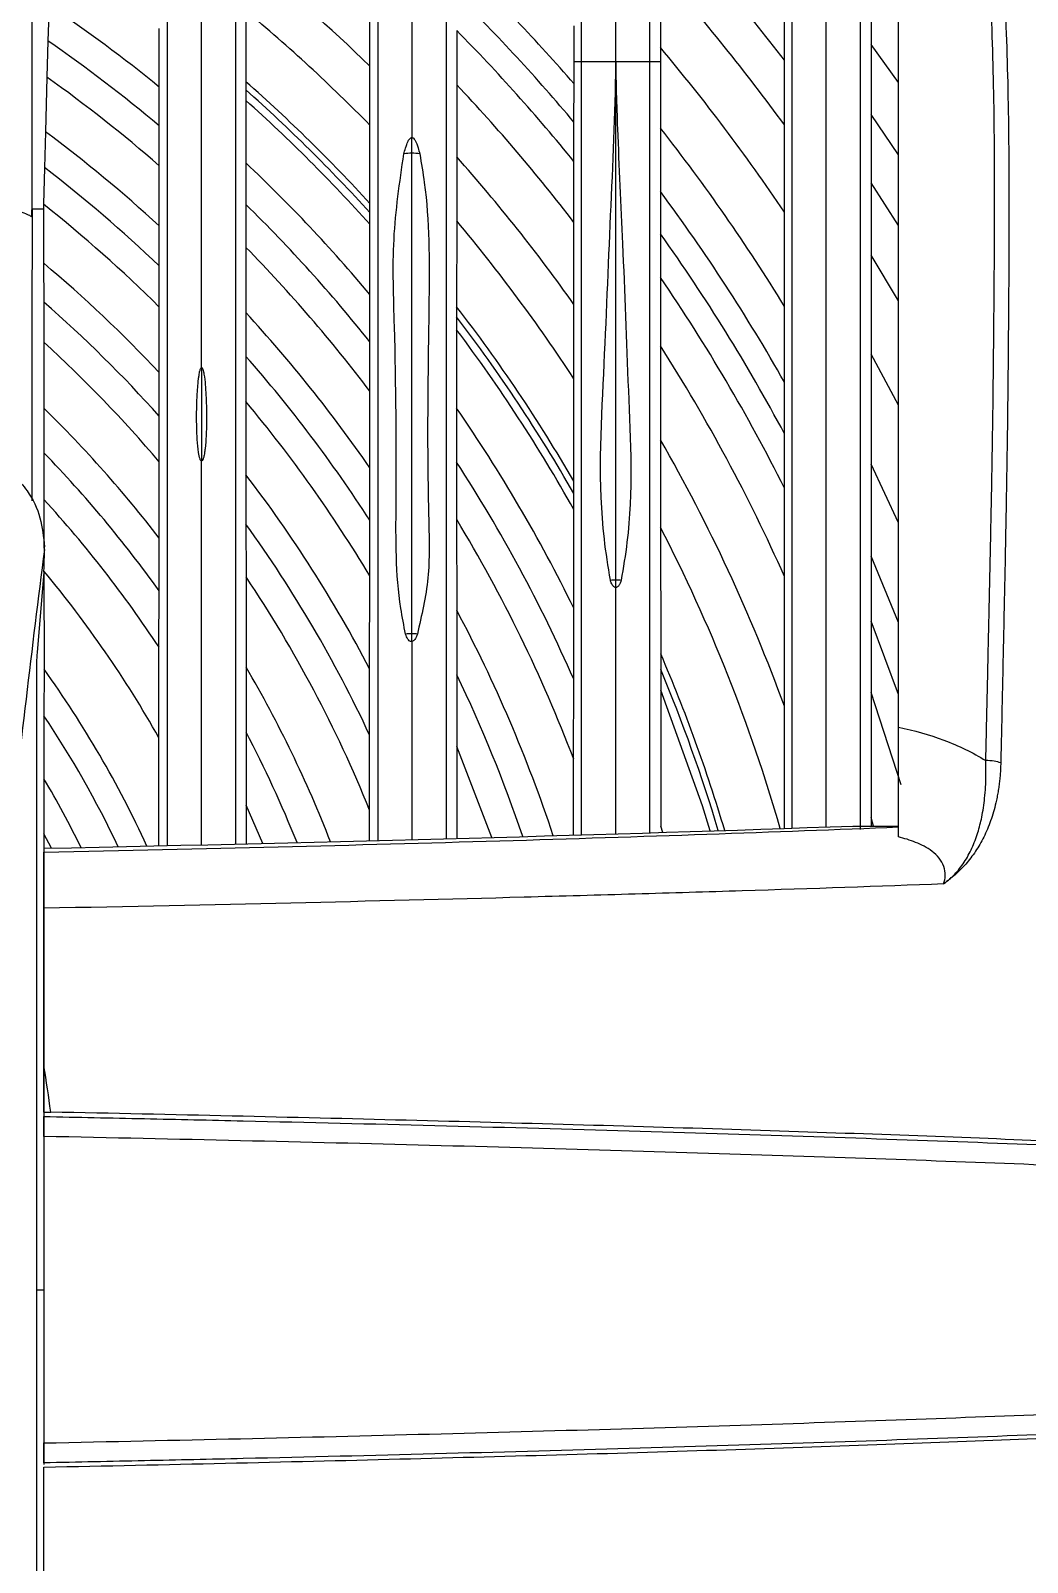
# Model space of a CAD drawing. Extents: x 9.3 to 87.2, y 1.1 to 68.8.
# Drawn here: x 82.111 to 83.627, y 26.674 to 29.003 of the extents above; entities that cross this region are included whole.
import ezdxf

# ---------------------------------------------------------------- set-up
doc = ezdxf.new("R2010")
doc.units = 0
doc.header["$MEASUREMENT"] = 0
doc.layers.add('OBJECT', color=7, linetype='CONTINUOUS')

msp = doc.modelspace()

# ---------------------------------------------------------------- linework, layer by layer
at = {"layer": 'OBJECT'}
for p, q in [((83.4309, 27.9441), (83.4309, 29.3838)), ((82.1126, 29.2182), (82.1126, 28.7231)), ((83.0688, 29.0937), (83.0687, 28.9776)), ((83.3895, 29.0838), (83.3895, 28.9822)), ((82.6267, 28.9495), (82.6267, 29.0514)), ((83.2573, 28.9581), (83.2573, 29.052)), ((82.1389, 29.0419), (82.1373, 28.9878)), ((82.4382, 29.0334), (82.4382, 28.9256)), ((82.3066, 28.9176), (82.3066, 29.0067)), ((82.7591, 29.0033), (82.759, 28.9209)), ((82.9374, 28.9558), (82.9374, 29.0105)), ((82.1373, 28.9878), (82.1357, 28.9324)), ((83.0687, 28.9776), (83.0688, 28.9558)), ((83.3895, 28.9822), (83.3895, 28.8756)), ((83.4309, 28.9247), (83.3895, 28.9822)), ((82.9489, 28.9558), (82.9374, 28.9558)), ((82.9374, 28.9223), (82.9374, 28.9558)), ((83.0009, 28.9558), (82.9489, 28.9558)), ((83.0529, 28.9558), (83.0009, 28.9558)), ((83.0009, 28.9556), (83.0009, 28.9556)), ((83.0009, 28.1678), (83.0009, 28.9556)), ((83.0688, 28.9558), (83.0529, 28.9558)), ((83.0688, 28.9558), (83.0688, 28.8549)), ((83.2573, 28.8598), (83.2573, 28.9581)), ((82.1357, 28.9324), (82.1335, 28.8496)), ((82.6268, 28.8597), (82.6267, 28.9495)), ((82.3066, 28.8585), (82.3066, 28.9176)), ((82.4382, 28.9256), (82.4383, 28.9131)), ((82.4383, 28.9131), (82.4383, 28.897)), ((82.759, 28.9209), (82.7589, 28.8114)), ((82.9373, 28.8641), (82.9374, 28.9223)), ((82.4383, 28.897), (82.4383, 28.8022)), ((82.3065, 28.7977), (82.3066, 28.8585)), ((82.6268, 28.7406), (82.6268, 28.8597)), ((82.9373, 28.8043), (82.9373, 28.8641)), ((83.2573, 28.7272), (83.2573, 28.8598)), ((83.3895, 28.8756), (83.3895, 28.7719)), ((83.4309, 28.8146), (83.3895, 28.8756)), ((82.1335, 28.8496), (82.1321, 28.7949)), ((82.6909, 28.8168), (82.6909, 28.8407)), ((83.0688, 28.8549), (83.0689, 28.7584)), ((82.6909, 28.086), (82.6909, 28.8168)), ((82.1321, 28.7949), (82.1307, 28.7392)), ((82.3065, 28.7063), (82.3065, 28.7977)), ((82.4383, 28.8022), (82.4383, 28.7389)), ((82.7589, 28.8114), (82.7589, 28.714)), ((82.9373, 28.7117), (82.9373, 28.8043)), ((83.3895, 28.7719), (83.3895, 28.662)), ((83.4309, 28.707), (83.3895, 28.7719)), ((83.0689, 28.7584), (83.0689, 28.6943)), ((82.1305, 28.7316), (82.113, 28.7316)), ((82.1307, 28.7392), (82.1305, 28.7316)), ((82.1305, 28.7316), (82.1307, 28.6495)), ((82.4383, 28.7389), (82.4383, 28.6736)), ((82.6268, 28.7266), (82.6268, 28.7406)), ((82.6268, 28.7088), (82.6268, 28.7266)), ((83.2574, 28.584), (83.2573, 28.7272)), ((82.3065, 28.6454), (82.3065, 28.7063)), ((82.6268, 28.6022), (82.6268, 28.7088)), ((82.7589, 28.714), (82.7588, 28.5835)), ((82.9372, 28.5869), (82.9373, 28.7117)), ((82.4383, 28.6736), (82.4383, 28.5745)), ((83.0689, 28.6943), (83.0689, 28.6278)), ((82.1307, 28.6495), (82.1309, 28.5905)), ((83.3895, 28.662), (83.3893, 28.5113)), ((83.4309, 28.5923), (83.3895, 28.662)), ((82.3065, 28.5829), (82.3065, 28.6454)), ((83.0689, 28.6278), (83.0689, 28.5238)), ((82.6268, 28.5302), (82.6268, 28.6022)), ((82.1309, 28.5905), (82.1309, 28.5294)), ((82.3065, 28.4833), (82.3065, 28.5829)), ((82.7588, 28.5835), (82.7588, 28.5681)), ((82.9372, 28.4739), (82.9372, 28.5869)), ((83.2575, 28.4687), (83.2574, 28.584)), ((82.4383, 28.5745), (82.4383, 28.508)), ((82.7588, 28.5681), (82.7588, 28.5483)), ((82.7588, 28.5483), (82.7588, 28.429)), ((82.1309, 28.5294), (82.1311, 28.4291)), ((82.6268, 28.4549), (82.6268, 28.5302)), ((83.0689, 28.5238), (83.0689, 28.3809)), ((83.3893, 28.5113), (83.3893, 28.3441)), ((83.4309, 28.4336), (83.3893, 28.5113)), ((82.3709, 28.4909), (82.3709, 28.3489)), ((82.4383, 28.508), (82.4383, 28.4391)), ((82.3065, 28.417), (82.3065, 28.4833)), ((82.9372, 28.3181), (82.9372, 28.4739)), ((83.2575, 28.3903), (83.2575, 28.4687)), ((82.4383, 28.4391), (82.4384, 28.3279)), ((82.6268, 28.3387), (82.6268, 28.4549)), ((82.1311, 28.4291), (82.1311, 28.3613)), ((82.3064, 28.3477), (82.3065, 28.417)), ((82.7588, 28.429), (82.7588, 28.3471)), ((83.0689, 28.3809), (83.069, 28.2477)), ((83.2575, 28.3074), (83.2575, 28.3903)), ((82.1311, 28.3613), (82.1312, 28.2902)), ((82.3064, 28.2318), (82.3064, 28.3477)), ((82.7588, 28.3471), (82.7588, 28.2601)), ((82.4384, 28.3279), (82.4384, 28.2527)), ((82.6267, 28.2589), (82.6268, 28.3387)), ((83.3893, 28.3441), (83.3893, 28.2043)), ((83.4309, 28.2551), (83.3893, 28.3441)), ((82.9371, 28.2993), (82.9372, 28.3181)), ((82.9371, 28.2751), (82.9371, 28.2993)), ((83.2574, 28.1733), (83.2575, 28.3074)), ((82.1312, 28.2902), (82.1312, 28.2162)), ((82.4384, 28.2527), (82.4385, 28.1728)), ((82.6266, 28.1745), (82.6267, 28.2589)), ((82.7588, 28.2601), (82.7589, 28.1219)), ((82.937, 28.1251), (82.9371, 28.2751)), ((82.3063, 28.1516), (82.3064, 28.2318)), ((83.069, 28.2477), (83.0692, 28.0557)), ((82.1319, 28.2142), (82.1318, 28.2182)), ((83.3893, 28.2043), (83.3894, 28.1055)), ((83.4309, 28.1032), (83.3893, 28.2043)), ((82.1311, 28.1801), (82.1207, 28.0577)), ((82.1312, 28.1811), (82.1313, 28.0322)), ((82.4385, 28.1728), (82.4386, 28.0353)), ((82.6265, 28.033), (82.6266, 28.1745)), ((83.0009, 28.1565), (83.0009, 28.1678)), ((83.2573, 27.976), (83.2574, 28.1733)), ((82.3061, 28.0656), (82.3063, 28.1516)), ((82.7589, 28.1219), (82.759, 28.0235)), ((82.9369, 28.017), (82.937, 28.1251)), ((83.3894, 28.1055), (83.3895, 27.9968)), ((83.4309, 27.9938), (83.3894, 28.1055)), ((82.6909, 28.0744), (82.6909, 28.086)), ((82.306, 27.9281), (82.3061, 28.0656)), ((83.0692, 28.0557), (83.0692, 28.0316)), ((82.1196, 28.0262), (82.1196, 26.1531)), ((82.1313, 28.0322), (82.1312, 27.9616)), ((82.4386, 28.0353), (82.4387, 27.9365)), ((82.6264, 27.9322), (82.6265, 28.033)), ((82.759, 28.0235), (82.7591, 27.915)), ((83.0692, 28.0316), (83.0692, 28.0002)), ((82.9368, 27.8954), (82.9369, 28.017)), ((83.0692, 28.0002), (83.0693, 27.7935)), ((83.3895, 27.9968), (83.3894, 27.8068)), ((83.4349, 27.8563), (83.3895, 27.9968)), ((83.2574, 27.7904), (83.2573, 27.976)), ((82.1312, 27.9616), (82.1312, 27.8655)), ((82.3059, 27.7639), (82.306, 27.9281)), ((82.4387, 27.9365), (82.4387, 27.8255)), ((82.6264, 27.8181), (82.6264, 27.9322)), ((82.7591, 27.915), (82.7591, 27.7752)), ((82.8125, 27.7764), (82.7591, 27.915)), ((82.9368, 27.78), (82.9368, 27.8954)), ((82.1312, 27.8655), (82.1311, 27.7822)), ((82.4387, 27.8255), (82.4387, 27.7669)), ((82.4639, 27.7674), (82.4387, 27.8255)), ((82.6264, 27.7717), (82.6264, 27.8181)), ((83.0722, 27.7841), (83.0693, 27.7935)), ((83.3612, 27.7938), (83.4309, 27.7938)), ((83.3894, 27.8068), (83.3894, 27.7938)), ((83.393, 27.7938), (83.3894, 27.8068)), ((82.1311, 27.7822), (82.1311, 27.76)), ((82.1425, 27.7602), (82.1311, 27.7822)), ((82.1309, 27.76), (82.1309, 27.7539)), ((82.1311, 27.7569), (82.131, 27.6622)), ((82.131, 27.6622), (82.1309, 27.5505)), ((82.1309, 27.5505), (82.1308, 27.3546)), ((82.1309, 27.3588), (82.1309, 27.4293)), ((82.1308, 27.3546), (82.1308, 27.0888)), ((82.1309, 27.3588), (82.1309, 27.3521)), ((82.1309, 27.3588), (82.1414, 27.3588)), ((82.1309, 27.3218), (82.1309, 26.8557)), ((82.1196, 27.0888), (82.1308, 27.0888)), ((82.1308, 27.0888), (82.1308, 26.823))]:
    msp.add_line(p, q, dxfattribs=at)
at = {"layer": 'OBJECT', "flags": 128}
msp.add_lwpolyline([(83.1445, 27.7864), (83.1327, 27.8245), (83.0692, 28.0002)], dxfattribs=at)
at = {"layer": 'OBJECT'}
for centre, radius, start, end in [((80.8209, 27.0888), 3.071, 37.4971, 42.946), ((80.8209, 27.0888), 2.5929, 45.858, 51.4106), ((80.8209, 27.0888), 2.8002, 40.9025, 46.1971), ((80.8209, 27.0888), 3.0121, 36.0138, 41.7301), ((80.8209, 27.0888), 2.7624, 39.9912, 45.4419), ((80.8209, 27.0888), 2.3562, 50.9098, 55.9888), ((80.8209, 27.0888), 2.5293, 44.4398, 50.2503), ((80.8209, 27.0888), 2.7243, 39.0273, 44.6484), ((80.8209, 27.0888), 2.3106, 49.9862, 55.2702), ((80.8209, 27.0888), 2.9361, 33.9196, 40.0402), ((80.8209, 27.0888), 2.2645, 48.9988, 54.5049), ((80.8209, 27.0888), 2.4474, 42.4482, 48.6361), ((80.8209, 27.0888), 2.438, 42.2062, 48.4412), ((80.8209, 27.0888), 2.667, 37.4828, 43.3891), ((80.8209, 27.0888), 2.4261, 41.8932, 48.1898), ((80.8209, 27.0888), 2.1962, 47.4335, 53.2981), ((80.8209, 27.0888), 2.8588, 31.5368, 38.1558), ((82.6908, 28.7348), 0.082, 89.9661, 98.5834), ((82.6909, 28.7347), 0.0821, 81.738, 90.0293), ((80.8209, 27.0888), 2.1518, 46.337, 52.4581), ((80.8209, 27.0888), 2.3562, 39.9632, 46.6517), ((80.8209, 27.0888), 2.5929, 35.2946, 41.6317), ((80.8209, 27.0888), 2.8002, 29.5248, 36.6031), ((80.8209, 27.0888), 2.107, 45.1641, 51.5647), ((80.8209, 27.0888), 2.3106, 38.5946, 45.5749), ((80.8209, 27.0888), 2.5293, 33.204, 39.9842), ((80.8209, 27.0888), 2.2645, 37.1071, 44.4183), ((80.8209, 27.0888), 2.7624, 28.1096, 35.5343), ((80.8209, 27.0888), 2.0376, 43.1891, 49.9955), ((80.8209, 27.0888), 2.7243, 26.5707, 34.3961), ((80.8209, 27.0888), 1.9928, 41.8004, 48.9018), ((80.8209, 27.0888), 2.4474, 30.153, 37.6432), ((80.8209, 27.0888), 2.1962, 34.6881, 42.5711), ((80.8209, 27.0888), 2.438, 29.7713, 37.3562), ((80.8209, 27.0888), 2.4261, 29.2739, 36.9845), ((80.8209, 27.0888), 1.9472, 40.2788, 47.7181), ((80.8209, 27.0888), 2.667, 23.9939, 32.5527), ((80.8209, 27.0888), 2.1518, 32.9415, 41.2658), ((80.8209, 27.0888), 2.107, 31.016, 39.8575), ((80.8209, 27.0888), 1.8743, 37.5763, 45.6526), ((80.8209, 27.0888), 2.3562, 26.0933, 34.6675), ((80.8209, 27.0888), 2.5929, 20.0089, 29.8897), ((80.8209, 27.0888), 1.8264, 35.5844, 44.1632), ((80.8209, 27.0888), 2.3106, 23.6863, 32.997), ((80.8209, 27.0888), 2.0376, 27.6063, 37.4551), ((80.8209, 27.0888), 1.7777, 33.3323, 42.5185), ((80.8209, 27.0888), 1.9928, 25.039, 35.739), ((80.8209, 27.0888), 2.2645, 20.8667, 31.1502), ((80.8209, 27.0888), 2.5293, 16.0942, 27.2724), ((80.8209, 27.0888), 1.7059, 29.4734, 39.8144), ((80.8209, 27.0888), 1.9472, 21.9966, 33.8277), ((83.0009, 28.0552), 0.1125, 89.991, 94.1905), ((83.0009, 28.0552), 0.1125, 85.8096, 90.0091), ((80.8209, 27.0888), 2.1962, 18.3198, 28.0616), ((82.6909, 27.9645), 0.1216, 89.9864, 94.5573), ((82.6909, 27.964), 0.1221, 86.1622, 90.0081), ((82.5066, 28.0277), 0.387, 175.5492, 180.2119), ((80.8209, 27.0888), 2.4474, 16.5792, 23.2712), ((80.8209, 27.0888), 1.6146, 24.6953, 35.752), ((80.8209, 27.0888), 1.8743, 21.3106, 30.3329), ((80.8209, 27.0888), 2.1518, 18.6746, 25.7463), ((80.8209, 27.0888), 2.438, 16.6372, 22.7514), ((80.8209, 27.0888), 1.5744, 25.3309, 33.6687), ((80.8209, 27.0888), 1.8264, 21.8549, 27.6551), ((80.8209, 27.0888), 1.5232, 26.1956, 30.6602)]:
    msp.add_arc(centre, radius, start, end, dxfattribs=at)
for centre, major_axis, ratio, start_param, end_param in [((82.8005, 20.4846), (0, 10.0108), 0.105104, 0.688631, 0.758586), ((82.1308, 28.2147), (0.0001, 0.0366), 0.028557, 3.477711, 4.697784), ((79.0689, 27.9402), (6, 0), 0.034921, 5.247961, 5.509567)]:
    msp.add_ellipse(centre, major_axis=major_axis, ratio=ratio, start_param=start_param, end_param=end_param, dxfattribs=at)
for points, knots in [([(82.903, 30.3902), (83.0787, 30.2972), (83.2482, 30.194), (83.4928, 30.0236), (83.5726, 29.9644), (83.7283, 29.8413), (83.8042, 29.7774), (83.9152, 29.678), (83.9518, 29.6443), (84.0237, 29.5759), (84.0591, 29.5412), (84.1635, 29.4357), (84.2308, 29.3633), (84.426, 29.1405), (84.5472, 28.9841), (84.6591, 28.8198)], [0, 0, 0, 0, 0.25, 0.25, 0.375, 0.375, 0.5, 0.5, 0.5625, 0.5625, 0.625, 0.625, 0.75, 0.75, 1, 1, 1, 1]), ([(82.9045, 30.3746), (82.9909, 30.3288), (83.0757, 30.2805), (83.2423, 30.1786), (83.3241, 30.1251), (83.4841, 30.0131), (83.5624, 29.9546), (83.7153, 29.833), (83.7897, 29.7699), (83.9343, 29.6393), (84.0047, 29.5718), (84.1412, 29.4324), (84.2075, 29.3604), (84.3988, 29.1391), (84.517, 28.9841), (84.6256, 28.8216)], [0, 0, 0, 0, 0.125, 0.125, 0.25, 0.25, 0.375, 0.375, 0.5, 0.5, 0.625, 0.625, 0.75, 0.75, 1, 1, 1, 1]), ([(82.9048, 30.3846), (82.992, 30.3385), (83.0777, 30.2897), (83.2461, 30.187), (83.3287, 30.133), (83.5714, 29.9638), (83.7263, 29.8411), (84.0199, 29.5777), (84.1587, 29.437), (84.4181, 29.1397), (84.5387, 28.9833), (84.6493, 28.8199)], [0, 0, 0, 0, 0.125, 0.125, 0.25, 0.25, 0.5, 0.5, 0.75, 0.75, 1, 1, 1, 1]), ([(84.6336, 28.8212), (84.579, 28.9025), (84.5219, 28.9822), (84.4029, 29.1379), (84.3411, 29.2138), (84.2129, 29.3615), (84.1466, 29.4335), (84.0094, 29.5733), (83.9387, 29.6411), (83.7203, 29.8378), (83.5666, 29.96), (83.3258, 30.1283), (83.2438, 30.182), (83.0766, 30.2841), (82.9916, 30.3326), (82.9049, 30.3784)], [0, 0, 0, 0, 0.125, 0.125, 0.25, 0.25, 0.375, 0.375, 0.5, 0.5, 0.75, 0.75, 0.875, 0.875, 1, 1, 1, 1]), ([(84.5524, 28.8395), (84.5008, 28.9179), (84.4469, 28.9946), (84.3345, 29.1444), (84.2761, 29.2174), (84.1547, 29.3599), (84.0917, 29.4294), (83.9614, 29.5645), (83.8943, 29.6298), (83.7563, 29.7563), (83.6853, 29.8173), (83.5396, 29.9351), (83.4647, 29.9919), (83.2356, 30.1546), (83.0766, 30.2534), (82.9113, 30.3423)], [0, 0, 0, 0, 0.125, 0.125, 0.25, 0.25, 0.375, 0.375, 0.5, 0.5, 0.625, 0.625, 0.75, 0.75, 1, 1, 1, 1]), ([(82.3191, 27.7642), (82.3191, 27.8397), (82.3191, 28.0077), (82.3191, 28.2475), (82.3191, 28.4874), (82.3191, 28.7058), (82.3191, 28.9021), (82.3191, 29.0936), (82.3191, 29.2901), (82.3191, 29.4963), (82.3191, 29.7051), (82.3191, 29.9167), (82.3191, 30.0528), (82.3191, 30.122)], [0, 0, 0, 0, 0.076748, 0.170724, 0.25993, 0.344183, 0.423507, 0.498162, 0.588795, 0.681648, 0.782045, 0.889239, 1, 1, 1, 1]), ([(82.4226, 30.1027), (82.4226, 30.0356), (82.4226, 29.8978), (82.4226, 29.6804), (82.4226, 29.4595), (82.4226, 29.24), (82.4226, 29.0118), (82.4226, 28.7823), (82.4226, 28.5411), (82.4226, 28.2943), (82.4226, 28.0382), (82.4226, 27.8545), (82.4226, 27.7665)], [0, 0, 0, 0, 0.108416, 0.222817, 0.329103, 0.427636, 0.525365, 0.629321, 0.717185, 0.810539, 0.909292, 1, 1, 1, 1]), ([(82.9489, 28.9558), (82.9489, 29.0297), (82.9489, 29.1774), (82.9489, 29.4284), (82.9489, 29.5951), (82.9489, 29.697)], [0, 0, 0, 0, 0.2800818, 0.5600234, 1, 1, 1, 1]), ([(82.6391, 29.6955), (82.6391, 29.6061), (82.6391, 29.4302), (82.6391, 29.1493), (82.639, 28.87), (82.639, 28.5968), (82.639, 28.326), (82.639, 28.0554), (82.639, 27.8656), (82.639, 27.772)], [0, 0, 0, 0, 0.1688338, 0.3318784, 0.4836118, 0.6208016, 0.7496822, 0.8767103, 1, 1, 1, 1]), ([(82.6909, 29.6954), (82.6909, 29.6188), (82.6909, 29.4677), (82.6909, 29.2426), (82.6909, 29.0347), (82.6909, 28.904), (82.6909, 28.8407)], [0, 0, 0, 0, 0.2943602, 0.581245, 0.7968207, 1, 1, 1, 1]), ([(82.743, 29.6955), (82.743, 29.6061), (82.743, 29.4302), (82.743, 29.1493), (82.743, 28.87), (82.743, 28.5968), (82.7429, 28.326), (82.7429, 28.0563), (82.7429, 27.8674), (82.7429, 27.7748)], [0, 0, 0, 0, 0.169042, 0.332288, 0.484209, 0.621568, 0.750608, 0.877793, 1, 1, 1, 1]), ([(83.0009, 28.9558), (83.0009, 29.0296), (83.0009, 29.1771), (83.0009, 29.4278), (83.0009, 29.5944), (83.0009, 29.6961)], [0, 0, 0, 0, 0.280082, 0.560024, 1, 1, 1, 1]), ([(83.0529, 28.9558), (83.0529, 29.0297), (83.0529, 29.1774), (83.0529, 29.4199), (83.0529, 29.5786), (83.0529, 29.6725)], [0, 0, 0, 0, 0.290134, 0.580123, 1, 1, 1, 1]), ([(83.2691, 27.7908), (83.2691, 27.8542), (83.2691, 28.0092), (83.2691, 28.2358), (83.2691, 28.4723), (83.2691, 28.6958), (83.2691, 28.8983), (83.2691, 29.08), (83.2691, 29.241), (83.2691, 29.3384), (83.2691, 29.3857)], [0, 0, 0, 0, 0.1030489, 0.2520267, 0.3930491, 0.5242615, 0.6641458, 0.7868348, 0.8966999, 1, 1, 1, 1]), ([(83.3209, 27.7925), (83.3209, 27.8551), (83.3209, 28.0093), (83.3209, 28.2351), (83.3209, 28.4716), (83.3209, 28.695), (83.3209, 28.8975), (83.3209, 29.0792), (83.3209, 29.2401), (83.3209, 29.3376), (83.3209, 29.3848)], [0, 0, 0, 0, 0.101969, 0.251093, 0.392267, 0.523634, 0.663708, 0.786577, 0.896589, 1, 1, 1, 1]), ([(83.5636, 27.8934), (83.5639, 27.9029), (83.5643, 27.9218), (83.565, 27.9501), (83.5656, 27.9785), (83.5663, 28.007), (83.5669, 28.0355), (83.5675, 28.0641), (83.5682, 28.0928), (83.5695, 28.1536), (83.5713, 28.2367), (83.5734, 28.3437), (83.5749, 28.4454), (83.576, 28.5538), (83.5768, 28.6553), (83.5774, 28.7844), (83.5764, 28.9021), (83.573, 29.0164), (83.5691, 29.0987), (83.5642, 29.1768), (83.5592, 29.2377), (83.5547, 29.2838), (83.551, 29.3175), (83.5469, 29.3511), (83.544, 29.3728), (83.5424, 29.3838)], [0, 0, 0, 0, 0.015248, 0.030599, 0.046055, 0.061614, 0.077278, 0.093045, 0.108916, 0.124891, 0.194541, 0.249312, 0.309671, 0.374309, 0.445914, 0.499948, 0.624441, 0.686154, 0.748806, 0.812217, 0.874119, 0.904214, 0.935225, 0.967153, 1, 1, 1, 1]), ([(83.5642, 29.3764), (83.565, 29.371), (83.5665, 29.3602), (83.5686, 29.3436), (83.5707, 29.327), (83.5727, 29.3103), (83.5745, 29.2936), (83.5763, 29.2767), (83.578, 29.2598), (83.5813, 29.2251), (83.5857, 29.1702), (83.5906, 29.0923), (83.5945, 29.0103), (83.598, 28.8962), (83.5991, 28.779), (83.5987, 28.6501), (83.598, 28.5485), (83.597, 28.4399), (83.5956, 28.337), (83.5937, 28.2306), (83.5918, 28.1384), (83.5901, 28.0602), (83.5889, 28.0032), (83.5877, 27.9465), (83.5868, 27.9086), (83.5864, 27.8898)], [0, 0, 0, 0, 0.016472, 0.032728, 0.048771, 0.064606, 0.080239, 0.095674, 0.110915, 0.125967, 0.18805, 0.251364, 0.313992, 0.375838, 0.500399, 0.553631, 0.625989, 0.691246, 0.750932, 0.808096, 0.875255, 0.907059, 0.93845, 0.96943, 1, 1, 1, 1]), ([(83.3726, 29.3567), (83.3726, 29.3181), (83.3726, 29.2282), (83.3726, 29.0735), (83.3726, 28.8874), (83.3726, 28.6658), (83.3726, 28.4261), (83.3726, 28.1793), (83.3726, 27.9725), (83.3726, 27.8367), (83.3726, 27.7884)], [0, 0, 0, 0, 0.085945, 0.200337, 0.328529, 0.474933, 0.637875, 0.775695, 0.920214, 1, 1, 1, 1]), ([(82.3709, 28.4909), (82.3709, 28.6019), (82.3709, 28.7932), (82.3709, 28.9664), (82.3709, 29.039)], [0, 0, 0, 0, 0.580628, 1, 1, 1, 1]), ([(82.9489, 27.7804), (82.9489, 27.8503), (82.9489, 28.013), (82.9489, 28.2522), (82.9489, 28.5023), (82.9489, 28.7387), (82.9489, 28.8838), (82.9489, 28.9558)], [0, 0, 0, 0, 0.160972, 0.374299, 0.588371, 0.795736, 1, 1, 1, 1]), ([(82.9927, 28.1675), (82.9893, 28.1885), (82.9726, 28.2929), (82.9833, 28.4835), (82.9928, 28.7246), (83.0003, 28.8781), (83.0009, 28.9531), (83.0009, 28.9547), (83.0009, 28.9552), (83.0009, 28.9554), (83.0009, 28.9556), (83.0009, 28.9556)], [0, 0, 0, 0, 0.076843, 0.381826, 0.687453, 0.993014, 0.997771, 0.99896, 0.999554, 0.999851, 1, 1, 1, 1]), ([(83.0009, 28.9556), (83.0009, 28.9556), (83.0009, 28.9557), (83.0009, 28.9557), (83.0009, 28.9558)], [0, 0, 0, 0, 0.559654, 1, 1, 1, 1]), ([(83.0009, 28.9556), (83.0009, 28.9556), (83.0009, 28.9554), (83.0009, 28.9552), (83.0009, 28.9547), (83.0009, 28.9534), (83.0009, 28.9501), (83.001, 28.943), (83.0012, 28.9288), (83.0019, 28.8987), (83.0047, 28.8157), (83.0123, 28.6676), (83.0193, 28.4576), (83.0283, 28.2827), (83.0123, 28.1868), (83.0091, 28.1675)], [0, 0, 0, 0, 0.000262, 0.000524, 0.001048, 0.002095, 0.006286, 0.014668, 0.031432, 0.064959, 0.138785, 0.369256, 0.649154, 0.929435, 1, 1, 1, 1]), ([(83.0529, 27.7837), (83.0529, 27.8526), (83.0529, 28.0141), (83.0529, 28.2522), (83.0529, 28.5023), (83.0529, 28.7387), (83.0529, 28.8838), (83.0529, 28.9558)], [0, 0, 0, 0, 0.158774, 0.372659, 0.587292, 0.795201, 1, 1, 1, 1]), ([(82.6786, 28.8159), (82.6793, 28.8188), (82.6806, 28.8236), (82.6826, 28.8296), (82.6842, 28.8337), (82.6857, 28.8366), (82.6871, 28.8386), (82.6885, 28.8399), (82.6895, 28.8405), (82.6904, 28.8407), (82.6908, 28.8407), (82.6909, 28.8407)], [0, 0, 0, 0, 0.3163669, 0.5310287, 0.6777107, 0.7789578, 0.8774525, 0.9257854, 0.9629422, 0.9891631, 1, 1, 1, 1]), ([(82.6909, 28.8407), (82.6912, 28.8406), (82.6921, 28.8405), (82.6937, 28.8393), (82.6974, 28.8344), (82.7001, 28.8262), (82.7019, 28.819), (82.7027, 28.816)], [0, 0, 0, 0, 0.032723, 0.076604, 0.191828, 0.659606, 1, 1, 1, 1]), ([(82.6812, 28.0857), (82.6786, 28.0987), (82.6656, 28.1636), (82.6676, 28.3239), (82.6665, 28.5105), (82.6595, 28.6861), (82.6722, 28.7727), (82.6786, 28.8159)], [0, 0, 0, 0, 0.0523947, 0.2610056, 0.6291967, 0.8150946, 1, 1, 1, 1]), ([(82.7027, 28.816), (82.7052, 28.8014), (82.7176, 28.7284), (82.7171, 28.5736), (82.7136, 28.4018), (82.7162, 28.2586), (82.7188, 28.1712), (82.7056, 28.1141), (82.6991, 28.0858)], [0, 0, 0, 0, 0.062759, 0.313599, 0.655294, 0.770719, 0.886051, 1, 1, 1, 1]), ([(82.0919, 28.7287), (82.0959, 28.7277), (82.104, 28.7255), (82.1098, 28.722), (82.1119, 28.7205), (82.1125, 28.7213), (82.1125, 28.7225), (82.1126, 28.7231)], [0, 0, 0, 0, 0.335394, 0.696384, 0.865145, 0.932536, 1, 1, 1, 1]), ([(82.1126, 28.7231), (82.1126, 28.7248), (82.1128, 28.7274), (82.1129, 28.7301), (82.113, 28.7313), (82.113, 28.7315), (82.113, 28.7316)], [0, 0, 0, 0, 0.4982357, 0.7737456, 0.9241534, 1, 1, 1, 1]), ([(82.113, 28.7316), (82.113, 28.7316), (82.113, 28.6742), (82.1129, 28.5592), (82.1128, 28.4099), (82.1128, 28.3166), (82.1128, 28.2882)], [0, 0, 0, 0, 0.000005, 0.410071, 0.820138, 1, 1, 1, 1]), ([(82.3709, 28.3489), (82.3708, 28.349), (82.3705, 28.349), (82.3701, 28.3493), (82.3692, 28.3502), (82.3675, 28.3544), (82.3645, 28.3715), (82.3633, 28.398), (82.3633, 28.4277), (82.3641, 28.4487), (82.3651, 28.4627), (82.366, 28.4721), (82.3669, 28.4785), (82.3676, 28.4827), (82.3682, 28.4855), (82.3687, 28.4874), (82.3691, 28.4887), (82.3695, 28.4895), (82.3699, 28.4901), (82.3702, 28.4906), (82.3705, 28.4908), (82.3707, 28.4909), (82.3708, 28.4909), (82.3709, 28.4909)], [0, 0, 0, 0, 0.002022, 0.004558, 0.009359, 0.026708, 0.095535, 0.369717, 0.576053, 0.71465, 0.807731, 0.870257, 0.912291, 0.940584, 0.959668, 0.97258, 0.98136, 0.987374, 0.991543, 0.995972, 0.997746, 0.999221, 1, 1, 1, 1]), ([(82.3709, 28.4909), (82.371, 28.4909), (82.3711, 28.4909), (82.3714, 28.4907), (82.3721, 28.49), (82.3735, 28.4867), (82.3761, 28.473), (82.3778, 28.4488), (82.3786, 28.4198), (82.3783, 28.3964), (82.3775, 28.3806), (82.3766, 28.3701), (82.3757, 28.363), (82.3749, 28.3582), (82.3742, 28.355), (82.3736, 28.3528), (82.373, 28.3514), (82.3725, 28.3503), (82.3721, 28.3496), (82.3716, 28.3492), (82.3712, 28.349), (82.371, 28.349), (82.3709, 28.3489)], [0, 0, 0, 0, 0.001357, 0.003124, 0.006404, 0.020435, 0.075841, 0.296521, 0.526307, 0.680606, 0.7843, 0.854058, 0.901048, 0.932763, 0.954226, 0.968807, 0.978773, 0.985649, 0.992506, 0.995404, 0.998332, 1, 1, 1, 1]), ([(82.3709, 27.7654), (82.3709, 27.7897), (82.3709, 27.9064), (82.3709, 28.1033), (82.3709, 28.2683), (82.3709, 28.3489)], [0, 0, 0, 0, 0.118388, 0.568643, 1, 1, 1, 1]), ([(82.0295, 28.3456), (82.0394, 28.3446), (82.0593, 28.3426), (82.0858, 28.3267), (82.1099, 28.3006), (82.1276, 28.2632), (82.1305, 28.2331), (82.1318, 28.2182)], [0, 0, 0, 0, 0.164475, 0.328632, 0.500073, 0.752161, 1, 1, 1, 1]), ([(83.0009, 28.1565), (83.0005, 28.1566), (82.9996, 28.1566), (82.9981, 28.1575), (82.9955, 28.1602), (82.9938, 28.1638), (82.9929, 28.1667), (82.9927, 28.1675)], [0, 0, 0, 0, 0.074155, 0.169588, 0.336533, 0.837584, 1, 1, 1, 1]), ([(83.0091, 28.1675), (83.0087, 28.1661), (83.0077, 28.1633), (83.006, 28.1601), (83.0042, 28.158), (83.0028, 28.1569), (83.0016, 28.1565), (83.001, 28.1565), (83.0009, 28.1565)], [0, 0, 0, 0, 0.3103901, 0.6289061, 0.7612411, 0.8947065, 0.9703314, 1, 1, 1, 1]), ([(83.0009, 27.7821), (83.0009, 27.8358), (83.0009, 27.9644), (83.0009, 28.0858), (83.0009, 28.1565)], [0, 0, 0, 0, 0.417244, 1, 1, 1, 1]), ([(82.6909, 28.0744), (82.6905, 28.0743), (82.6896, 28.0742), (82.6882, 28.0746), (82.6863, 28.0758), (82.6834, 28.0794), (82.6821, 28.083), (82.6812, 28.0857)], [0, 0, 0, 0, 0.0733186, 0.1465167, 0.257835, 0.4671217, 1, 1, 1, 1]), ([(82.6991, 28.0858), (82.6985, 28.0842), (82.6974, 28.081), (82.6953, 28.0774), (82.6931, 28.0753), (82.6918, 28.0746), (82.6911, 28.0744), (82.6909, 28.0744)], [0, 0, 0, 0, 0.34978, 0.717399, 0.858888, 0.9665, 1, 1, 1, 1]), ([(82.6909, 28.0744), (82.6909, 27.9906), (82.6909, 27.8925), (82.6909, 27.7886), (82.6909, 27.7734)], [0, 0, 0, 0, 0.853609, 1, 1, 1, 1]), ([(83.4309, 27.7772), (83.4309, 27.7847), (83.4309, 27.7942), (83.4309, 27.8162), (83.4309, 27.8289), (83.4309, 27.8577), (83.4309, 27.8734), (83.4309, 27.8986), (83.4309, 27.9073), (83.4309, 27.9253), (83.4309, 27.9347), (83.4309, 27.9441)], [0, 0, 0, 0, 0.25, 0.25, 0.5, 0.5, 0.75, 0.75, 0.875, 0.875, 1, 1, 1, 1]), ([(83.4309, 27.9441), (83.4544, 27.9393), (83.4775, 27.9328), (83.5222, 27.916), (83.5435, 27.9059), (83.5636, 27.8934)], [0, 0, 0, 0, 0.5, 0.5, 1, 1, 1, 1]), ([(83.4995, 27.7057), (83.5015, 27.7073), (83.5055, 27.7104), (83.5112, 27.7154), (83.5173, 27.7215), (83.524, 27.7292), (83.5332, 27.7419), (83.543, 27.7598), (83.5517, 27.7829), (83.5582, 27.8084), (83.5617, 27.8318), (83.5634, 27.8535), (83.5641, 27.8725), (83.5638, 27.8862), (83.5636, 27.8934)], [0, 0, 0, 0, 0.044455, 0.086922, 0.12795, 0.189825, 0.255518, 0.381181, 0.50637, 0.621975, 0.754479, 0.82736, 0.90901, 1, 1, 1, 1]), ([(83.5864, 27.8898), (83.5863, 27.8868), (83.5861, 27.8808), (83.5855, 27.8719), (83.5847, 27.8631), (83.5836, 27.8545), (83.5823, 27.8459), (83.5808, 27.8375), (83.5775, 27.8224), (83.5715, 27.8015), (83.561, 27.7768), (83.5482, 27.7547), (83.536, 27.7389), (83.5253, 27.7276), (83.5171, 27.7199), (83.5084, 27.7125), (83.5025, 27.7081), (83.4995, 27.7057)], [0, 0, 0, 0, 0.036368, 0.072624, 0.108835, 0.145064, 0.181377, 0.217838, 0.254511, 0.379969, 0.506183, 0.628137, 0.753467, 0.813905, 0.876878, 0.93606, 1, 1, 1, 1]), ([(83.5864, 27.8898), (83.5837, 27.8908), (83.5801, 27.8917), (83.5722, 27.893), (83.5678, 27.8934), (83.5636, 27.8934)], [0, 0, 0, 0, 0.5, 0.5, 1, 1, 1, 1]), ([(82.1309, 27.7539), (82.3752, 27.7591), (82.6063, 27.7649), (83.0423, 27.7778), (83.2444, 27.7848), (83.4309, 27.7924)], [0, 0, 0, 0, 0.5, 0.5, 1, 1, 1, 1]), ([(83.4995, 27.7057), (83.5009, 27.7098), (83.5018, 27.7141), (83.5021, 27.7232), (83.5014, 27.7278), (83.4982, 27.7369), (83.4957, 27.7413), (83.4895, 27.7489), (83.4859, 27.7523), (83.4742, 27.7612), (83.4656, 27.7655), (83.4483, 27.7725), (83.4396, 27.7751), (83.4309, 27.7772)], [0, 0, 0, 0, 0.125, 0.125, 0.25, 0.25, 0.375, 0.375, 0.5, 0.5, 0.75, 0.75, 1, 1, 1, 1]), ([(82.1309, 27.6688), (82.1309, 27.675), (82.1309, 27.681), (82.1309, 27.6926), (82.1309, 27.6983), (82.1309, 27.7087), (82.1309, 27.7136), (82.1309, 27.7226), (82.1309, 27.7267), (82.1309, 27.7377), (82.1309, 27.7434), (82.1309, 27.7512), (82.1309, 27.7534), (82.1309, 27.7539)], [0, 0, 0, 0, 0.125, 0.125, 0.25, 0.25, 0.375, 0.375, 0.5, 0.5, 0.75, 0.75, 1, 1, 1, 1]), ([(83.4995, 27.7057), (83.4016, 27.7021), (83.2995, 27.6986), (83.14, 27.6936), (83.0858, 27.6919), (82.9752, 27.6887), (82.9188, 27.6871), (82.6319, 27.6793), (82.3884, 27.6737), (82.1309, 27.6688)], [0, 0, 0, 0, 0.25, 0.25, 0.375, 0.375, 0.5, 0.5, 1, 1, 1, 1]), ([(82.1309, 27.3521), (82.1566, 27.3516), (82.1822, 27.351), (82.2332, 27.35), (82.3094, 27.3484), (82.3845, 27.3467), (82.5333, 27.3433), (82.6306, 27.3409), (82.9157, 27.3336), (83.097, 27.3283), (83.4424, 27.3171), (83.6048, 27.3111), (83.8329, 27.3018), (83.9064, 27.2986), (84.0479, 27.292), (84.1159, 27.2887), (84.181, 27.2852)], [0, 0, 0, 0, 0.03125, 0.03125, 0.0625, 0.125, 0.125, 0.25, 0.25, 0.5, 0.5, 0.75, 0.75, 0.875, 0.875, 1, 1, 1, 1]), ([(82.1309, 27.3218), (82.1309, 27.326), (82.1309, 27.3301), (82.1309, 27.3376), (82.1309, 27.3409), (82.1309, 27.3462), (82.1309, 27.3483), (82.1309, 27.3512), (82.1309, 27.3519), (82.1309, 27.3521)], [0, 0, 0, 0, 0.25, 0.25, 0.5, 0.5, 0.75, 0.75, 1, 1, 1, 1]), ([(84.0018, 27.298), (83.8842, 27.3046), (83.7567, 27.3106), (83.5503, 27.3192), (83.4791, 27.3219), (83.3315, 27.3272), (83.2554, 27.3298), (83.099, 27.3348), (83.0187, 27.3372), (82.8536, 27.3419), (82.7688, 27.3442), (82.5092, 27.3508), (82.329, 27.3549), (82.1414, 27.3588)], [0, 0, 0, 0, 0.25, 0.25, 0.375, 0.375, 0.5, 0.5, 0.625, 0.625, 0.75, 0.75, 1, 1, 1, 1]), ([(84.1556, 27.2554), (84.0268, 27.2621), (83.8864, 27.2687), (83.5858, 27.281), (83.4254, 27.2869), (83.0844, 27.2981), (82.9053, 27.3033), (82.5302, 27.3131), (82.3339, 27.3177), (82.1309, 27.3218)], [0, 0, 0, 0, 0.25, 0.25, 0.5, 0.5, 0.75, 0.75, 1, 1, 1, 1]), ([(82.1309, 26.8557), (82.3339, 26.8599), (82.5302, 26.8644), (82.9053, 26.8742), (83.0844, 26.8794), (83.4254, 26.8906), (83.5858, 26.8965), (83.8864, 26.9089), (84.0268, 26.9154), (84.1556, 26.9222)], [0, 0, 0, 0, 0.25, 0.25, 0.5, 0.5, 0.75, 0.75, 1, 1, 1, 1]), ([(84.181, 26.8923), (84.1159, 26.8889), (84.0479, 26.8855), (83.9064, 26.879), (83.8329, 26.8758), (83.6048, 26.8664), (83.4424, 26.8605), (83.097, 26.8492), (82.9157, 26.844), (82.6306, 26.8366), (82.5333, 26.8342), (82.3845, 26.8308), (82.3344, 26.8297), (82.2586, 26.8281), (82.2332, 26.8276), (82.1822, 26.8265), (82.1566, 26.826), (82.1309, 26.8254)], [0, 0, 0, 0, 0.125, 0.125, 0.25, 0.25, 0.5, 0.5, 0.75, 0.75, 0.875, 0.875, 0.9375, 0.9375, 0.96875, 0.96875, 1, 1, 1, 1]), ([(82.1309, 26.819), (82.3187, 26.8228), (82.4991, 26.8269), (82.7588, 26.8336), (82.8435, 26.8358), (83.0093, 26.8405), (83.0901, 26.843), (83.2472, 26.8479), (83.3236, 26.8505), (83.4719, 26.8558), (83.544, 26.8586), (83.7527, 26.8671), (83.8821, 26.8731), (84.0022, 26.8795)], [0, 0, 0, 0, 0.25, 0.25, 0.375, 0.375, 0.5, 0.5, 0.625, 0.625, 0.75, 0.75, 1, 1, 1, 1]), ([(82.1309, 26.8254), (82.1309, 26.8256), (82.1309, 26.8264), (82.1309, 26.8292), (82.1309, 26.8313), (82.1309, 26.8366), (82.1309, 26.8399), (82.1309, 26.8474), (82.1309, 26.8515), (82.1309, 26.8557)], [0, 0, 0, 0, 0.25, 0.25, 0.5, 0.5, 0.75, 0.75, 1, 1, 1, 1])]:
    msp.add_open_spline(points, degree=3, knots=knots, dxfattribs=at)
for points in [[(83.5464, 29.4431), (83.7075, 29.2565), (83.8503, 29.0526), (83.9715, 28.8337)], [(82.1309, 27.4293), (82.1309, 27.5097), (82.1309, 27.5895), (82.1309, 27.6688)], [(82.1414, 27.3588), (82.1384, 27.3823), (82.1349, 27.4059), (82.1309, 27.4293)], [(82.1309, 26.5044), (82.1309, 26.6083), (82.1309, 26.7131), (82.1309, 26.819)]]:
    msp.add_open_spline(points, degree=3, dxfattribs=at)

doc.saveas('drawing.dxf')
